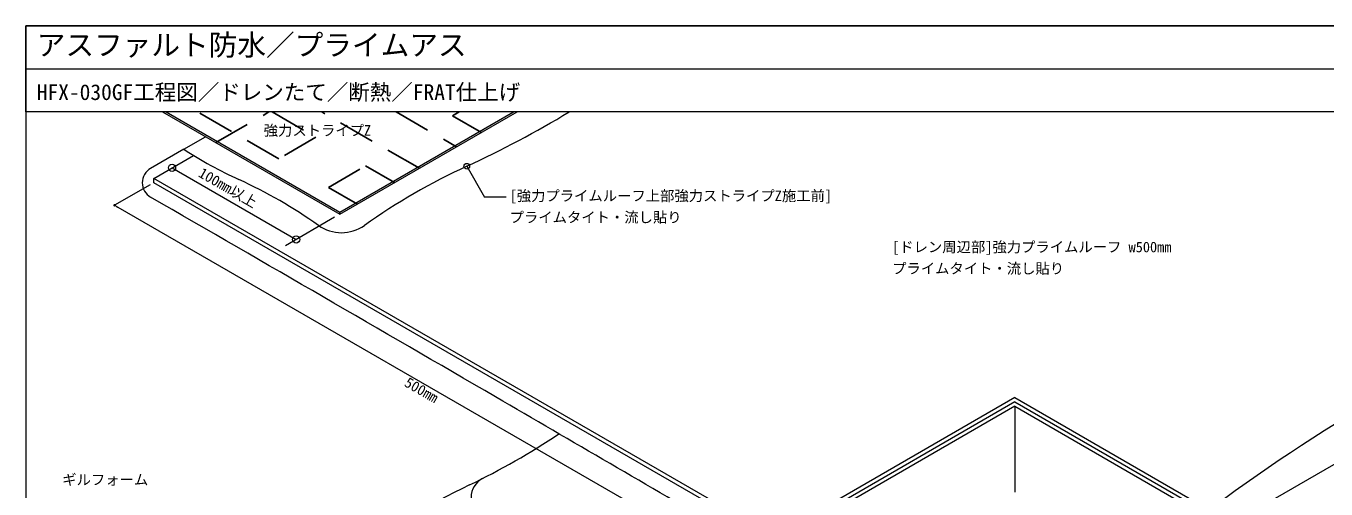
# Model space of a CAD drawing. Units: millimetres, scale not verified. Extents: x -690 to 690, y -477 to 478.
# Drawn here: x -690 to 217, y 154 to 478 of the extents above; entities that cross this region are included whole.
import ezdxf
from ezdxf.enums import TextEntityAlignment as Align

# ---------------------------------------------------------------- set-up
doc = ezdxf.new("R2010")
doc.units = ezdxf.units.MM
doc.header["$LTSCALE"] = 2
doc.linetypes.add('USER1', pattern=[19.05, 12.7, -6.35])
for name, color, linetype, lineweight in [('0-0_0', 7, 'Continuous', 18), ('0-3_BOUSUI', 1, 'Continuous', 18), ('0-4_MOJI', 7, 'Continuous', 18), ('0-5_sunpo', 7, 'Continuous', 18), ('0-6_WAKU', 7, 'Continuous', 18)]:
    doc.layers.add(name, color=color, linetype=linetype, lineweight=lineweight)
doc.layers.add('0-7_bousui2', color=7, linetype='USER1')
doc.styles.add('ＭＳ ゴシック', font='')
doc.styles.get('ＭＳ ゴシック').set_extended_font_data('MS Gothic')

# ---------------------------------------------------------------- blocks, each defined once
blk = doc.blocks.new('_DOT')
at = {"layer": '0-0_0'}
for p, q in [((-0.5, 0), (-1, 0)), ((0.25, 0), (-0.25, 0))]:
    blk.add_line(p, q, dxfattribs=at)
blk.add_circle((0, 0), 0.25, dxfattribs=at)

msp = doc.modelspace()

# ---------------------------------------------------------------- linework, layer by layer
at = {"layer": '0-0_0'}
msp.add_line((-689.967, 447.523), (690.033, 447.523), dxfattribs=at)
at = {"layer": '0-3_BOUSUI'}
for p, q in [((-579.946, 391.454), (-564.748, 400.229)), ((-579.946, 391.454), (-603.02, 378.133)), ((-167.857, 118.084), (-600.87, 368.084)), ((-470.966, 346.084), (-470.966, 347.584)), ((0.033, 218.016), (-167.857, 121.084)), ((0.033, 218.016), (135.635, 139.726)), ((0.033, 212.016), (-441.558, -42.937)), ((0.033, 215.016), (-167.857, 118.084)), ((0.033, 215.016), (133.356, 138.041)), ((0.033, 212.016), (0.033, 152.016)), ((0.033, 212.016), (690.033, -186.356))]:
    msp.add_line(p, q, dxfattribs=at)
for points in [[(-594.703, 417.523), (-470.966, 346.084), (-347.229, 417.523)], [(-592.105, 417.523), (-470.966, 347.584), (-349.827, 417.523)], [(41.627, -221.541), (120.697, 81.952), (147.198, 127.853), (648.921, 417.523)], [(-600.87, 368.084), (-600.87, 371.084), (-573.044, 387.149)], [(-167.857, 118.084), (-167.857, 121.084), (-600.87, 371.084)]]:
    msp.add_lwpolyline(points, dxfattribs=at)
for centre, radius, start, end in [((-682.794, 1030.445), 716.869, 294.77415, 301.2406), ((-407.865, 659.652), 318.656, 237.31487, 245.22585), ((-597.216, 368.079), 11.609, 120, 240), ((-192.556, -31.785), 453.031, 114.77415, 125.22585), ((-688.776, 50.983), 351.708, 54.77415, 65.22585), ((-44681.507, -75988.153), 88156.974, 59.81919, 60), ((-469.887, 360.981), 27.779, 234.77415, 305.22585), ((1005.38, -1039.511), 1465.271, 114.9255, 126.63038), ((-44681.507, -75988.153), 88156.974, 59.69904, 59.81919), ((-601.71, 615.846), 509.332, 295.74624, 303.84055), ((-99.935, -424.614), 645.802, 115.74624, 124.25376), ((-364.668, 148.442), 14.744, 117.3775, 242.6225)]:
    msp.add_arc(centre, radius, start, end, dxfattribs=at)
at = {"layer": '0-4_MOJI'}
for p in [(-382.395, 379.551), (-355.009, 358.098)]:
    msp.add_line(p, (-370.009, 358.098), dxfattribs=at)
msp.add_circle((-382.395, 379.551), 2, dxfattribs=at)
at = {"layer": '0-5_sunpo'}
for p, q in [((-588.067, 378.476), (-501.465, 328.476)), ((-603.37, 366.641), (-628.119, 352.352)), ((-625.954, 351.102), (-197.271, 103.602)), ((-474.628, 343.97), (-509.004, 324.123))]:
    msp.add_line(p, q, dxfattribs=at)
for centre in [(-588.067, 378.476), (-501.465, 328.476)]:
    msp.add_circle(centre, 2.5, dxfattribs=at)
at = {"layer": '0-6_WAKU'}
for points in [[(690.033, 417.523), (-689.967, 417.523), (-689.967, 477.523), (690.033, 477.523)], [(-689.967, -477.477), (690.033, -477.477), (690.033, 477.523), (-689.967, 477.523)]]:
    msp.add_lwpolyline(points, close=True, dxfattribs=at)
at = {"layer": '0-7_bousui2'}
for p, q in [((-557.569, 396.084), (-520.434, 417.523)), ((-415.446, 378.138), (-483.663, 417.523)), ((-431.702, 417.523), (-389.466, 393.138))]:
    msp.add_line(p, q, dxfattribs=at)
for points in [[(-518.304, 417.523), (-487.647, 399.823), (-513.627, 384.823), (-570.266, 417.523)], [(-372.145, 403.138), (-392.384, 414.823), (-387.707, 417.523)], [(-458.748, 353.138), (-478.986, 364.823), (-453.006, 379.823), (-432.767, 368.138)]]:
    msp.add_lwpolyline(points, dxfattribs=at)

# ---------------------------------------------------------------- block references
at = {"layer": '0-5_sunpo', "xscale": 2.5, "yscale": 2.5, "rotation": 150}
msp.add_blockref('_DOT', (-628.119, 352.352), dxfattribs=at)

# ---------------------------------------------------------------- texts
at = {"layer": '0-4_MOJI', "style": 'ＭＳ ゴシック'}
for s, p in [('強力ストライプZ', (-524.128, 398.744)), ('[強力プライムルーフ上部強力ストライプZ施工前]', (-352.509, 353.098)), ('プライムタイト・流し貼り', (-352.509, 338.098)), ('[ドレン周辺部]強力プライムルーフ w500mm', (-85.608, 317.352)), ('プライムタイト・流し貼り', (-85.608, 302.352)), ('ギルフォーム', (-664.657, 154.88))]:
    msp.add_text(s, height=7.331, dxfattribs=at).set_placement(p, align=Align.BOTTOM_LEFT)
at = {"layer": '0-5_sunpo', "style": 'ＭＳ ゴシック'}
for s, p in [('100mm以上', (-571.401, 370.807)), ('500mm', (-427.688, 224.509))]:
    msp.add_text(s, height=7.331, rotation=330, dxfattribs=at).set_placement(p, align=Align.BOTTOM_LEFT)
at = {"layer": '0-6_WAKU', "style": 'ＭＳ ゴシック'}
for s, height, p in [('アスファルト防水／プライムアス', 14.66, (-682.467, 452.523)), ('HFX-030GF工程図／ドレンたて／断熱／FRAT仕上げ', 11, (-682.467, 422.523))]:
    msp.add_text(s, height=height, dxfattribs=at).set_placement(p, align=Align.BOTTOM_LEFT)

doc.saveas('drawing.dxf')
